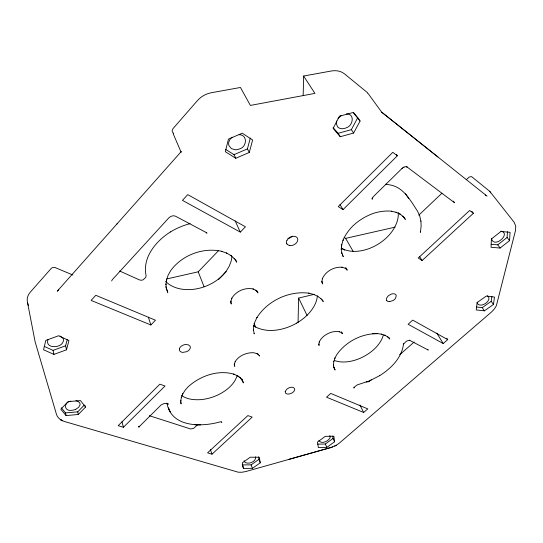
<?xml version="1.0" encoding="UTF-8"?>
<svg xmlns="http://www.w3.org/2000/svg" width="543" height="543" viewBox="0 0 543 543"><rect width="100%" height="100%" fill="white"/><g stroke="black" fill="none" stroke-linecap="round" stroke-linejoin="round"><path stroke-width="0.81" d="M298.053 322.569L298.609 298.073L314.221 294.326M303.177 95.487L303.618 76.02L331.468 70.977C335.886 70.203 340.719 70.875 344.31 73.719L367.482 92.663A3.991 3.007 -39.4 0 1 367.747 93.586M111.641 280.969L112.326 279.645L168.954 217.736L171.038 216.277L173.584 215.741L175.484 216.195L206.598 232.723L206.286 232.411L206.924 233.232L206.7 232.832M253.757 326.044L253.52 330.348L253.493 329.9L254.212 333.904L254.083 333.47M509.551 240.63L510.04 232.316L500.924 231.461L491.374 239.022L491.069 247.289L500.123 248.042L509.551 240.63L507.114 237.454L507.44 231.637M341.71 244.791L341.275 249.441L341.744 244.391L341.71 244.791L343.128 239.958L343 240.284C345.131 234.956 349.074 229.75 352.733 226.078C359.011 220.085 366.62 215.564 374.874 212.897C379.713 211.499 386.229 210.501 391.856 211.268L391.483 211.234L396.342 212.367L395.949 212.218L400.116 214.139L399.757 213.874L403.144 216.501L402.845 216.155L405.377 219.413L403.51 216.623M493.451 304.48L494.476 297.082L486.304 296.071L477.141 302.56L476.265 309.938L484.404 310.847L493.451 304.48L491.239 301.304L491.91 296.369M336.68 120.967L336.307 123.532L337.529 126.77A8.769 6.597 -36.6 0 0 343.224 128.657A8.742 6.577 -36.6 0 0 346 127.897C352.862 126.281 355.461 113.772 346.42 113.874M66.504 349.807L68.934 340.536L58.624 335.744L45.795 340.4L43.542 349.773L53.933 354.389L66.504 349.807L65.608 345.803L67.217 339.626M249.285 152.454L252.624 139.992L242.253 133.191L228.454 139.123L225.338 151.728L235.791 158.264L249.285 152.454L247.438 148.877L250.323 137.99M253.669 326.465L254.877 321.945L257.036 317.37L256.887 317.675C267.4 300.727 289.338 290.471 309.082 293.22L308.75 293.139L313.644 294.415L317.886 296.376M286.935 240.244L286.589 241.058A6.041 4.235 -27.5 0 0 286.541 243.4M237.081 375.98L235.452 379.747A32.39 20.132 -20.2 0 1 200.876 399.628C194.272 400.055 187.057 399.465 181.538 395.467M48.022 339.633C44.628 348.586 60.959 348.694 63.164 341.628A8.138 5.43 -11.8 0 0 62.696 337.95L60.022 336.056M333.117 127.557L338.072 133.306L351.355 129.655L357.762 117.682L353.466 112.428M360.077 121.041L353.093 112.503L339.47 116.202L333.117 128.419L340.285 136.721L353.622 133.042L360.077 121.041L357.762 117.682M338.004 118.435L341.357 115.367M57.246 291.191L58.8 289.799M117.315 223.553L116.915 224.001M57.395 291.021L181.382 151.409M166.816 278.932L198.215 271.812L218.551 250.642M150.879 324.986L155.468 320.221L95.792 295.297L91.115 300.415L150.879 324.986L148.361 317.119M240.311 232.119L245.429 226.804L187.735 194.618L182.482 200.367L240.311 232.119L235.16 220.886M61.332 407.813L65.506 412.924L77.73 411.852L84.369 405.01M85.522 407.067L80.507 400.598L68.079 401.63L60.836 409.191L66.063 415.578L78.314 414.485L85.522 407.067L85.224 405.757M218.598 279.455L226.241 271.636M123.417 427.28L165.031 386.032L159.852 384.186L118.164 425.685L123.417 427.28L121.971 421.768M397.367 155.773L392.786 152.305L338.269 206.578L343.02 209.632L397.367 155.773L396.397 154.402M403.184 167.556L403.917 167.156L401.969 168.506L373.462 196.491L372.179 198.365L372.301 198.046L372.24 199.288L372.077 198.847M232.004 137.189L229.974 139.422L228.827 141.988A8.864 7.059 -28 0 0 229.031 145.789L231.372 148.612L235.262 149.732A8.864 7.059 -28 0 0 239.633 148.87C246.977 147.017 247.873 134.61 239.096 134.718M198.08 424.314L193.627 428.359L190.668 428.984L149.332 415.687M418.789 215.164L441.866 193.294M402.506 168.031L401.969 168.506M466.247 179.719L468.955 177.323A3.502 2.26 -37.3 0 1 471.718 176.719L489.793 191.374L514.133 222.25L515.735 226.058L515.517 230.476L496.363 305.695L494.374 308.974L491.395 312.082L339.531 442.959L336.334 445.226L330.741 447.608L245.952 471.507L241.866 472.261L238.194 472.2L64.481 421.497C60.897 420.431 57.443 417.934 56.418 414.18L35.146 341.914L27.496 302.437C26.471 298.772 27.89 294.89 30.333 292.114L51.409 268.201A3.896 2.817 -10.4 0 1 54.85 267.455L72.871 275.002M211.994 454.172L252.19 417.126L247.866 415.585L207.589 452.835L211.994 454.172L210.426 449.536M473.374 213.297L469.641 210.474L418.232 258.02L422.128 260.525L473.374 213.297L471.881 211.302M371.283 379.808L368.765 381.722L366.206 381.939M399.655 354.796L414.16 342.015M363.681 412.476L367.808 408.899L330.748 393.424L326.526 397.204L363.681 412.476L359.961 405.01M447.704 339.626L412.741 320.126L408.112 324.259L443.203 343.529L447.704 339.626L446.835 338.235M491.157 244.296L497.734 244.852L507.114 237.454M317.635 444.147L325.352 444.018L333.042 438.425L332.737 436.049M326.852 447.378L334.569 441.771L333.87 436.239L325.311 436.341L317.506 442.036L318.347 447.541L326.852 447.378L325.352 444.018M170.522 231.881C161.23 237.746 153.085 245.741 148.436 255.807A51.789 37.155 -20.8 0 0 146.121 275.674L145.7 277.521L143.087 279.801A3.828 2.735 -16.8 0 1 141.194 280.229L139.442 279.91L119.657 271.005M242.185 464.896L251.124 464.862L258.957 459.324L258.522 456.928M252.414 468.351L260.28 462.806L259.269 457.226L250.255 457.22L242.307 462.86L243.461 468.412L252.414 468.351L251.124 464.862M476.544 307.005L482.232 307.657L491.239 301.304M353.819 387.159L353.955 388.102L354.925 386.555L357.355 384.838L369.45 380.915L379.713 375.641M379.672 375.668C391.008 368.493 401.963 357.796 403.517 343.814L403.415 344.181L406.517 341.072L409.795 340.223M296.654 323.126C303.483 319.114 309.598 313.759 313.684 306.91A37.528 24.72 -25.1 0 0 317.35 295.989M334.529 446.183L336.273 445.253M289.718 237.44L290.654 236.965A5.912 4.147 -27.5 0 1 293.614 236.307L294.544 236.368A6.041 4.235 -27.5 0 1 297.259 237.909L297.578 238.594A5.912 4.147 -27.5 0 1 297.53 240.916L297.184 241.723A6.041 4.235 -27.5 0 1 294.408 244.493L293.478 244.968A5.912 4.147 -27.5 0 1 290.546 245.626L289.623 245.572M75.721 409.32L78.681 407.338L80.038 404.854A7.541 4.643 -13.7 0 0 79.434 402.526L77.988 401.379L75.891 400.714M225.664 149.42L234.006 154.653L247.438 148.877M403.809 167.21L405.526 166.647L407.141 167.013L406.748 166.755L454.566 202.777L453.269 201.107M332.655 446.977L288.89 459.364M70.814 401.134C63.368 402.431 63.836 411.737 71.954 410.277A7.541 4.643 -13.7 0 0 75.735 409.307M44.207 346.386L53.085 350.364L65.608 345.803M344.194 237.495L345.633 238.37L395.25 227.117M389.65 301.609L393.01 300.564A5.389 3.326 -30 0 0 395.616 298.182L396.254 295.568A5.389 3.326 -30 0 0 393.899 293.783L393.125 293.763A5.281 3.258 -30 0 0 390.566 294.387L388.225 295.901L386.745 297.897A5.281 3.258 -30 0 0 386.507 299.838L386.725 300.374M166.939 403.082C171.194 427.762 201.928 427.185 220.512 421.755L221.863 422.271L221.354 421.904M372.674 333.714L377.772 333.64L381.77 334.237L381.41 334.142L385.136 335.37L384.777 335.167L387.811 336.979L387.492 336.68L389.779 339.008L388.727 337.237M377.772 333.64C361.835 333.382 345.877 341.595 336.755 354.654L334.868 358.258L334.99 357.918L333.775 361.665L333.816 361.258L333.436 365.222L333.409 364.36L333.918 367.591L333.775 367.177L335.106 370.021L333.646 367.061M194.822 424.789L200.55 424.897M500.938 231.128C511.35 233.354 495.04 248.219 491.7 239.436A7.229 4.324 -35.4 0 1 491.714 238.581M409.449 340.217L428.298 350.059L427.803 349.658M485.177 195.073L485.849 195.331M487.424 295.711C493.363 300.109 480.039 309.286 477.182 302.96A6.665 3.794 -32.6 0 1 477.182 302.213M344.669 250.147L341.187 248.07A35.655 24.197 -31.8 0 0 355.149 251.368A35.594 24.157 -31.8 0 0 393.777 228.854L396.193 224.116A35.736 24.252 -31.8 0 0 398.236 212.435M253.248 325.454C257.334 328.529 262.391 329.764 267.387 330.334A37.528 24.72 -25.1 0 0 296.682 323.105M256.174 290.478L252.97 288.93L253.316 289.019C245.002 287.172 235.981 291.075 231.705 298.433L231.881 298.114L230.877 301.494L230.863 301.053L231.345 304.005L230.381 301.664M237.189 375.566L240.617 378.084L237.522 375.81L233.68 374.073L234.019 374.208C218.483 369.573 200.435 375.62 188.238 386.711L185.122 390.241L182.652 394.103L182.835 393.763L181.281 397.598L181.389 397.184L180.778 400.89L180.792 400.435L181.111 403.924L180.52 401.935M317.512 296.166L320.974 298.745L320.648 298.433L323.261 301.548L322.25 299.688M173.584 133.266L172.409 131.949A4.113 3.401 -22.3 0 1 172.233 130.205L173.102 128.501L197.516 100.523C201.073 96.511 205.967 93.776 211.227 92.765L240.454 87.471L250.371 105.423L314.94 93.389L303.618 76.02M381.648 112.211L437.902 156.975M487.085 196.152L381.668 112.15L368.263 93.695M420.927 221.286L419.698 215.781L417.492 211.091C410.365 200.421 403.544 186.901 389.412 184.824A49.78 33.802 -31.8 0 0 385.537 184.213M257.43 291.754L255.868 290.159L257.966 292.894L257.043 290.96M242.524 380.548L239.986 377.487L242.232 380.202L242.029 379.815L243.407 382.903L241.913 379.095M497.734 244.852L500.123 248.042M482.232 307.657L484.404 310.847M420.445 231.963L421.13 226.282L420.913 220.886M351.355 129.655L353.622 133.042M405.567 193.79L408.723 198.582M419.461 256.425L422.128 260.525M338.072 133.306L340.285 136.721M436.776 333.09L443.203 343.529M329.784 435.615L330.083 436.104A6.007 3.251 -24.4 0 1 329.954 437.93C328.203 441.357 321.171 444.676 318.924 440.414M340.061 204.663L343.02 209.632M345.633 238.37L353.167 251.409M489.793 191.374L490.621 192.826M342.3 254.857L343.271 256.69L341.785 252.848L341.859 253.303L341.316 248.999M345.782 267.618L347.276 270.19L345.199 268.181L345.579 268.378L341.859 267.17L342.192 267.237C334.284 266.538 325.535 271.228 322.291 278.817L322.427 278.478L321.89 281.742L321.829 281.294L322.685 283.955L321.911 282.469M259.255 355.631L259.473 356.025L257.816 354.056L258.163 354.294L256.649 353.459L257.015 353.588L253.377 352.706C246.142 352.495 238.533 355.936 235.133 361.774L235.295 361.441L234.352 364.333L234.338 363.898L234.766 366.362L234.162 364.815M341.438 331.787L342.457 333.653L341.493 332.587L341.812 332.893L339.246 331.664L339.599 331.766C332.099 330.137 322.311 335.038 319.209 342.049L319.345 341.696L318.856 344.472L318.802 344.031L319.101 345.429L318.951 345.015M286.568 243.379L286.901 244.038M234.006 154.653L235.791 158.264M298.609 298.073L307.114 315.469M333.042 438.425L334.569 441.771M235.54 259.547L236.755 262.194L234.142 258.441L234.454 258.767L230.89 255.536L231.264 255.76L226.465 252.963L226.811 253.16L221.619 251.314L221.958 251.375C203.15 247.058 182.122 255.027 170.726 270.563L168.154 275.152L166.436 280.086L166.565 279.679L165.934 284.512L165.954 284.05L166.402 288.659L166.307 288.204M173.088 133.524L181.158 152.298M254.043 323.323L255.705 327.205M167.706 403.605L167.997 404.067L166.504 403.388L164.271 403.456L161.101 404.956L138.859 427.036L138.96 426.153L139.028 426.499M168.737 408.621L170.122 411.899L168.432 407.888M198.215 271.812L204.032 286.69M258.957 459.324L260.28 462.806M242.443 465.602L243.461 468.412M255.672 456.839C256.377 461.815 247.805 465.175 244.411 461.815A6.156 3.367 -21.5 0 1 244.174 460.654M165.758 286.65L167.801 292.467L166.518 288.801M27.496 302.437L28.433 305.655M77.73 411.852L78.314 414.485M53.085 350.364L53.933 354.389M65.506 412.924L66.063 415.578M383.263 335.126A31.053 18.72 -27.4 0 1 381.973 338.852C377.643 347.758 369.362 354.084 360.525 358.129A31.012 18.7 -27.4 0 1 334.305 360.396M231.868 256.649A37.073 26.587 -20.8 0 1 231.046 261.454L229.207 266.24L226.411 270.869L222.745 275.213A37.073 26.587 -20.8 0 1 165.642 281.417M389.616 301.636A5.389 3.326 -30 0 1 386.691 300.401M170.482 231.929A51.789 37.155 -20.8 0 1 190.152 223.635M292.358 236.157A5.993 4.242 -27.5 0 1 290.756 237.4L289.833 237.868A5.864 4.154 -27.5 0 1 287.892 238.438M289.765 245.47A5.912 4.147 -27.5 0 1 287.098 243.963M287.132 240.23A5.912 4.147 -27.5 0 1 289.853 237.488M285.197 391.659L285.618 393.146A5.063 2.986 -23.8 0 0 289.894 393.824A5.063 2.986 -23.8 0 0 294.245 390.865C295.806 388.836 293.315 386.731 291.238 387.288A4.962 2.919 -23.8 0 0 288.761 387.94L286.602 389.324L285.197 391.659M420.363 231.678L420.363 232.105L420.363 231.678M179.407 348.803L179.4 350.126L180.045 351.253A5.702 3.706 -19.3 0 0 182.91 352.387L186.649 351.694A5.702 3.706 -19.3 0 0 189.962 348.81L190.22 348.124A5.579 3.625 -19.3 0 0 190.016 346.196L188.421 344.866L185.842 344.506A5.579 3.625 -19.3 0 0 182.991 345.205L182.115 345.647A5.702 3.706 -19.3 0 0 179.407 348.782M139.042 426.683L138.913 427.103L139.069 426.683M62.459 420.744L60.361 419.556L62.459 420.744M168.072 404.06L167.706 403.809L168.072 404.06"/></g></svg>
